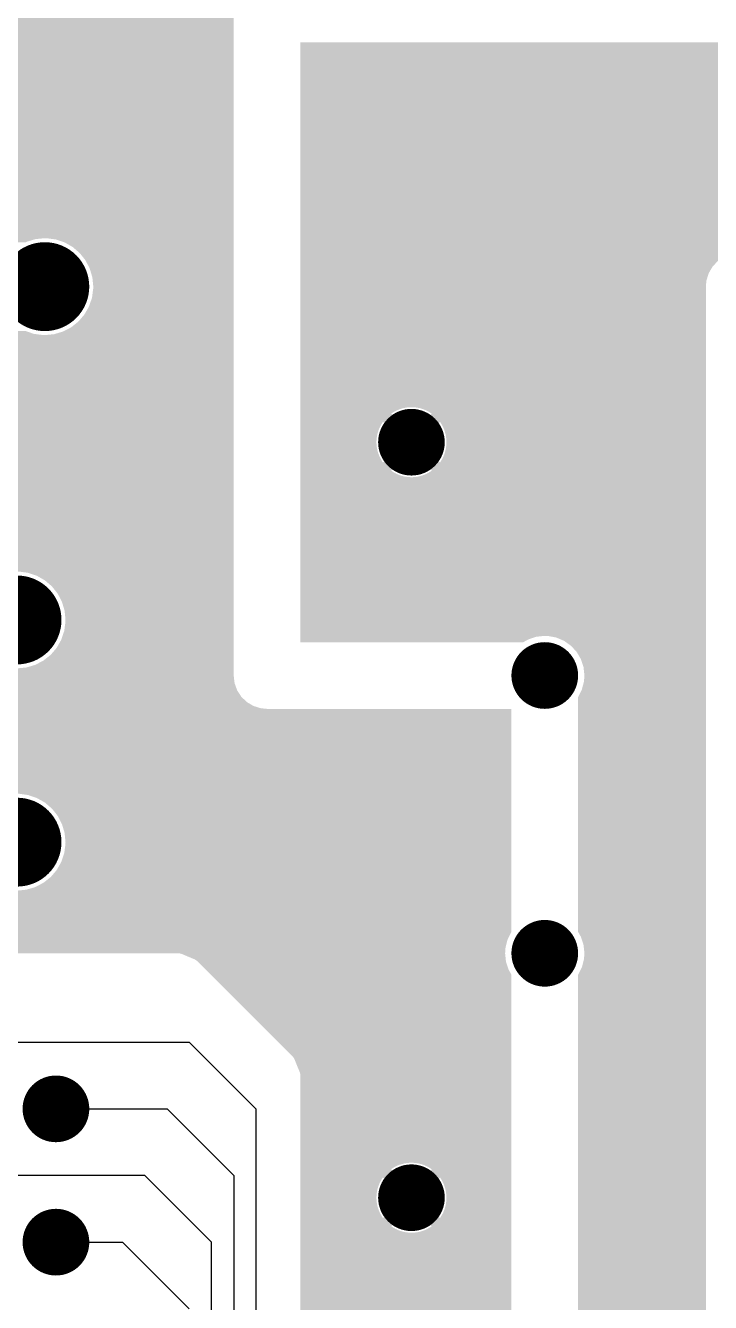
# Model space of a CAD drawing. Extents: x 295 to 953, y 10 to 290.
# Drawn here: x 541.9 to 554.82, y 127.39 to 151.47 of the extents above; entities that cross this region are included whole.
import ezdxf

# ---------------------------------------------------------------- set-up
doc = ezdxf.new("R2010")
doc.units = 0
doc.header["$LTSCALE"] = 5
doc.header["$MEASUREMENT"] = 0
doc.layers.get('0').update_dxf_attribs({"linetype": 'CONTINUOUS', "lineweight": 25})

msp = doc.modelspace()

# ---------------------------------------------------------------- linework, layer by layer
for p, q in [((541.214, 132.3), (544.986, 132.3)), ((544.986, 132.3), (546.243, 131.042)), ((542.472, 131.042), (544.567, 131.042)), ((544.567, 131.042), (545.824, 129.785)), ((546.243, 131.042), (546.243, 95)), ((544.148, 129.785), (541.214, 129.785)), ((545.405, 128.528), (544.148, 129.785)), ((545.824, 129.785), (545.824, 94.581)), ((542.472, 128.528), (543.729, 128.528)), ((543.729, 128.528), (544.986, 127.27)), ((545.405, 94.162), (545.405, 128.528))]:
    msp.add_line(p, q)
for points, const_width in [([(541.843, 146.549, 1), (542.681, 146.549, 1)], 0.838), ([(548.863, 143.615, 1), (549.491, 143.615, 1)], 0.629), ([(541.319, 140.263, 1), (542.157, 140.263, 1)], 0.838), ([(551.377, 139.215, 1), (552.006, 139.215, 1)], 0.629), ([(541.319, 136.072, 1), (542.157, 136.072, 1)], 0.838), ([(551.377, 133.976, 1), (552.006, 133.976, 1)], 0.629), ([(542.157, 131.042, 1), (542.786, 131.042, 1)], 0.629), ([(548.863, 129.366, 1), (549.491, 129.366, 1)], 0.629), ([(542.157, 128.528, 1), (542.786, 128.528, 1)], 0.629)]:
    msp.add_lwpolyline(points, format="xyb", close=True, dxfattribs=dict(const_width=const_width))
for points in [[(504.275, 150.65), (504.275, 151.788), (545.824, 150.65), (545.824, 151.788)], [(547.082, 147.178), (547.082, 151.159), (580.4, 147.178), (580.4, 151.159)], [(529.126, 150.647), (529.06, 150.65), (545.824, 150.647), (545.824, 150.65)], [(529.281, 150.617), (529.126, 150.647), (545.824, 150.617), (545.824, 150.647)], [(529.306, 150.606), (529.281, 150.617), (545.824, 150.606), (545.824, 150.617)], [(534.962, 150.605), (534.928, 150.606), (545.824, 150.605), (545.824, 150.606)], [(535.135, 150.582), (534.962, 150.605), (545.824, 150.582), (545.824, 150.605)], [(535.301, 150.526), (535.135, 150.582), (545.824, 150.526), (545.824, 150.582)], [(535.453, 150.44), (535.301, 150.526), (545.824, 150.44), (545.824, 150.526)], [(535.586, 150.326), (535.453, 150.44), (545.824, 150.326), (545.824, 150.44)], [(535.694, 150.189), (535.586, 150.326), (545.824, 150.189), (545.824, 150.326)], [(535.775, 150.034), (535.694, 150.189), (545.824, 150.034), (545.824, 150.189)], [(535.825, 149.866), (535.775, 150.034), (545.824, 149.866), (545.824, 150.034)], [(535.841, 149.692), (535.825, 149.866), (545.824, 149.692), (545.824, 149.866)], [(535.817, 149.485), (535.841, 149.658), (545.824, 149.485), (545.824, 149.658)], [(535.841, 149.658), (535.841, 149.692), (545.824, 149.658), (545.824, 149.692)], [(535.786, 149.393), (535.817, 149.485), (545.824, 149.393), (545.824, 149.485)], [(538.137, 149.39), (538.071, 149.393), (545.824, 149.39), (545.824, 149.393)], [(538.292, 149.359), (538.137, 149.39), (545.824, 149.359), (545.824, 149.39)], [(538.437, 149.297), (538.292, 149.359), (545.824, 149.297), (545.824, 149.359)], [(538.566, 149.205), (538.437, 149.297), (545.824, 149.205), (545.824, 149.297)], [(538.673, 149.089), (538.566, 149.205), (545.824, 149.089), (545.824, 149.205)], [(538.753, 148.952), (538.673, 149.089), (545.824, 148.952), (545.824, 149.089)], [(538.802, 148.802), (538.753, 148.952), (545.824, 148.802), (545.824, 148.952)], [(538.819, 148.645), (538.802, 148.802), (545.824, 148.645), (545.824, 148.802)], [(538.816, 148.579), (538.819, 148.645), (545.824, 148.579), (545.824, 148.645)], [(538.723, 148.278), (538.786, 148.424), (545.824, 148.278), (545.824, 148.424)], [(538.786, 148.424), (538.816, 148.579), (545.824, 148.424), (545.824, 148.579)], [(538.515, 148.042), (538.632, 148.149), (545.824, 148.042), (545.824, 148.149)], [(538.632, 148.149), (538.723, 148.278), (545.824, 148.149), (545.824, 148.278)], [(530.132, 147.859), (530.148, 147.896), (545.824, 147.859), (545.824, 147.896)], [(538.071, 147.896), (538.228, 147.913), (545.824, 147.896), (545.824, 147.913)], [(538.228, 147.913), (538.378, 147.963), (545.824, 147.913), (545.824, 147.963)], [(538.378, 147.963), (538.515, 148.042), (545.824, 147.963), (545.824, 148.042)], [(529.923, 147.623), (530.04, 147.73), (545.824, 147.623), (545.824, 147.73)], [(530.04, 147.73), (530.132, 147.859), (545.824, 147.73), (545.824, 147.859)], [(504.275, 147.463), (504.275, 147.477), (545.824, 147.463), (545.824, 147.477)], [(516.103, 147.462), (516.068, 147.463), (542.255, 147.462), (542.262, 147.463)], [(516.222, 147.446), (516.103, 147.462), (542.088, 147.446), (542.255, 147.462)], [(516.276, 147.439), (516.222, 147.446), (542.064, 147.439), (542.088, 147.446)], [(516.402, 147.396), (516.276, 147.439), (541.92, 147.396), (542.064, 147.439)], [(516.442, 147.383), (516.402, 147.396), (541.894, 147.383), (541.92, 147.396)], [(529.479, 147.477), (529.637, 147.494), (545.824, 147.477), (545.824, 147.494)], [(529.637, 147.494), (529.787, 147.544), (545.824, 147.494), (545.824, 147.544)], [(529.787, 147.544), (529.923, 147.623), (545.824, 147.544), (545.824, 147.623)], [(542.296, 147.462), (542.262, 147.463), (545.824, 147.462), (545.824, 147.463)], [(542.47, 147.439), (542.296, 147.462), (545.824, 147.439), (545.824, 147.462)], [(542.635, 147.383), (542.47, 147.439), (545.824, 147.383), (545.824, 147.439)], [(542.787, 147.297), (542.635, 147.383), (545.824, 147.297), (545.824, 147.383)], [(542.92, 147.183), (542.787, 147.297), (545.824, 147.183), (545.824, 147.297)], [(543.029, 147.046), (542.92, 147.183), (545.824, 147.046), (545.824, 147.183)], [(547.082, 147.161), (547.082, 147.178), (555.215, 147.161), (555.359, 147.178)], [(547.082, 147.112), (547.082, 147.161), (555.079, 147.112), (555.215, 147.161)], [(543.109, 146.891), (543.029, 147.046), (545.824, 146.891), (545.824, 147.046)], [(547.082, 147.033), (547.082, 147.112), (554.957, 147.033), (555.079, 147.112)], [(547.082, 146.928), (547.082, 147.033), (554.857, 146.928), (554.957, 147.033)], [(547.082, 146.803), (547.082, 146.928), (554.784, 146.803), (554.857, 146.928)], [(543.159, 146.723), (543.109, 146.891), (545.824, 146.723), (545.824, 146.891)], [(543.176, 146.549), (543.159, 146.723), (545.824, 146.549), (545.824, 146.723)], [(547.082, 146.664), (547.082, 146.803), (554.741, 146.664), (554.784, 146.803)], [(543.152, 146.341), (543.175, 146.515), (545.824, 146.341), (545.824, 146.515)], [(543.175, 146.515), (543.176, 146.549), (545.824, 146.515), (545.824, 146.549)], [(547.082, 146.549), (547.082, 146.664), (554.73, 146.549), (554.741, 146.664)], [(547.082, 144.275), (547.082, 146.549), (554.73, 144.275), (554.73, 146.549)], [(543.096, 146.176), (543.152, 146.341), (545.824, 146.176), (545.824, 146.341)], [(542.896, 145.891), (543.009, 146.024), (545.824, 145.891), (545.824, 146.024)], [(543.009, 146.024), (543.096, 146.176), (545.824, 146.024), (545.824, 146.176)], [(521.325, 145.659), (521.292, 145.715), (542.054, 145.659), (541.889, 145.715)], [(542.436, 145.652), (542.604, 145.702), (545.824, 145.652), (545.824, 145.702)], [(542.604, 145.702), (542.759, 145.782), (545.824, 145.702), (545.824, 145.782)], [(542.759, 145.782), (542.896, 145.891), (545.824, 145.782), (545.824, 145.891)], [(521.339, 145.636), (521.325, 145.659), (542.228, 145.636), (542.054, 145.659)], [(521.339, 145.635), (521.339, 145.636), (542.262, 145.635), (542.228, 145.636)], [(521.36, 145.599), (521.339, 145.635), (545.824, 145.599), (545.824, 145.635)], [(521.41, 145.449), (521.36, 145.599), (545.824, 145.449), (545.824, 145.599)], [(542.262, 145.635), (542.436, 145.652), (545.824, 145.635), (545.824, 145.652)], [(521.426, 145.292), (521.41, 145.449), (545.824, 145.292), (545.824, 145.449)], [(521.419, 145.202), (521.424, 145.226), (545.824, 145.202), (545.824, 145.226)], [(521.424, 145.226), (521.426, 145.292), (545.824, 145.226), (545.824, 145.292)], [(532.898, 145.199), (532.832, 145.202), (545.824, 145.199), (545.824, 145.202)], [(533.053, 145.168), (532.898, 145.199), (545.824, 145.168), (545.824, 145.199)], [(533.199, 145.106), (533.053, 145.168), (545.824, 145.106), (545.824, 145.168)], [(533.328, 145.014), (533.199, 145.106), (545.824, 145.014), (545.824, 145.106)], [(533.434, 144.898), (533.328, 145.014), (545.824, 144.898), (545.824, 145.014)], [(533.514, 144.761), (533.434, 144.898), (545.824, 144.761), (545.824, 144.898)], [(533.564, 144.611), (533.514, 144.761), (545.824, 144.611), (545.824, 144.761)], [(533.58, 144.454), (533.564, 144.611), (545.824, 144.454), (545.824, 144.611)], [(533.547, 144.233), (533.577, 144.388), (545.824, 144.233), (545.824, 144.388)], [(533.577, 144.388), (533.58, 144.454), (545.824, 144.388), (545.824, 144.454)], [(547.082, 144.274), (547.082, 144.275), (549.13, 144.274), (549.177, 144.275)], [(547.082, 144.269), (547.082, 144.274), (549.083, 144.269), (549.13, 144.274)], [(547.082, 144.26), (547.082, 144.269), (549.037, 144.26), (549.083, 144.269)], [(547.082, 144.249), (547.082, 144.26), (548.991, 144.249), (549.037, 144.26)], [(549.257, 144.271), (549.21, 144.275), (554.73, 144.271), (554.73, 144.275)], [(549.303, 144.263), (549.257, 144.271), (554.73, 144.263), (554.73, 144.271)], [(549.349, 144.253), (549.303, 144.263), (554.73, 144.253), (554.73, 144.263)], [(533.393, 143.958), (533.484, 144.087), (545.824, 143.958), (545.824, 144.087)], [(533.484, 144.087), (533.547, 144.233), (545.824, 144.087), (545.824, 144.233)], [(547.082, 144.234), (547.082, 144.249), (548.947, 144.234), (548.991, 144.249)], [(547.082, 144.216), (547.082, 144.234), (548.903, 144.216), (548.947, 144.234)], [(547.082, 144.195), (547.082, 144.216), (548.861, 144.195), (548.903, 144.216)], [(547.082, 144.171), (547.082, 144.195), (548.821, 144.171), (548.861, 144.195)], [(547.082, 144.153), (547.082, 144.171), (548.794, 144.153), (548.821, 144.171)], [(547.082, 144.034), (547.082, 144.153), (548.913, 144.034), (548.794, 144.153)], [(547.082, 143.999), (547.082, 144.034), (554.73, 143.999), (554.73, 144.034)], [(548.913, 144.034), (548.943, 144.051), (549.441, 144.034), (549.411, 144.051)], [(548.943, 144.051), (548.949, 144.054), (549.411, 144.051), (549.406, 144.054)], [(548.949, 144.054), (548.979, 144.069), (549.406, 144.054), (549.375, 144.069)], [(548.979, 144.069), (548.986, 144.071), (549.375, 144.069), (549.369, 144.071)], [(548.986, 144.071), (549.017, 144.083), (549.369, 144.071), (549.336, 144.083)], [(549.017, 144.083), (549.024, 144.085), (549.336, 144.083), (549.331, 144.085)], [(549.024, 144.085), (549.056, 144.095), (549.331, 144.085), (549.297, 144.095)], [(549.056, 144.095), (549.064, 144.096), (549.297, 144.095), (549.292, 144.096)], [(549.064, 144.096), (549.096, 144.103), (549.292, 144.096), (549.257, 144.103)], [(549.096, 144.103), (549.104, 144.104), (549.257, 144.103), (549.252, 144.104)], [(549.104, 144.104), (549.136, 144.108), (549.252, 144.104), (549.216, 144.108)], [(549.136, 144.108), (549.148, 144.109), (549.216, 144.108), (549.211, 144.109)], [(549.148, 144.109), (549.177, 144.11), (549.211, 144.109), (549.177, 144.11)], [(549.394, 144.239), (549.349, 144.253), (554.73, 144.239), (554.73, 144.253)], [(549.438, 144.222), (549.394, 144.239), (554.73, 144.222), (554.73, 144.239)], [(549.48, 144.202), (549.438, 144.222), (554.73, 144.202), (554.73, 144.222)], [(549.441, 144.034), (549.56, 144.153), (554.73, 144.034), (554.73, 144.153)], [(549.521, 144.179), (549.48, 144.202), (554.73, 144.179), (554.73, 144.202)], [(549.56, 144.153), (549.521, 144.179), (554.73, 144.153), (554.73, 144.179)], [(533.14, 143.772), (533.276, 143.851), (545.824, 143.772), (545.824, 143.851)], [(533.276, 143.851), (533.393, 143.958), (545.824, 143.851), (545.824, 143.958)], [(547.082, 143.959), (547.082, 143.999), (548.614, 143.959), (548.64, 143.999)], [(547.082, 143.918), (547.082, 143.959), (548.591, 143.918), (548.614, 143.959)], [(547.082, 143.876), (547.082, 143.918), (548.571, 143.876), (548.591, 143.918)], [(547.082, 143.832), (547.082, 143.876), (548.554, 143.832), (548.571, 143.876)], [(547.082, 143.787), (547.082, 143.832), (548.54, 143.787), (548.554, 143.832)], [(547.082, 143.741), (547.082, 143.787), (548.529, 143.741), (548.54, 143.787)], [(548.759, 143.879), (548.64, 143.999), (549.595, 143.879), (549.715, 143.999)], [(548.707, 143.769), (548.712, 143.782), (549.647, 143.769), (549.643, 143.782)], [(548.712, 143.782), (548.721, 143.807), (549.643, 143.782), (549.633, 143.807)], [(548.721, 143.807), (548.727, 143.819), (549.633, 143.807), (549.628, 143.819)], [(548.727, 143.819), (548.739, 143.844), (549.628, 143.819), (549.615, 143.844)], [(548.739, 143.844), (548.745, 143.856), (549.615, 143.844), (549.609, 143.856)], [(548.745, 143.856), (548.759, 143.879), (549.609, 143.856), (549.595, 143.879)], [(549.725, 143.984), (549.715, 143.999), (554.73, 143.984), (554.73, 143.999)], [(549.75, 143.944), (549.725, 143.984), (554.73, 143.944), (554.73, 143.984)], [(549.772, 143.902), (549.75, 143.944), (554.73, 143.902), (554.73, 143.944)], [(549.791, 143.859), (549.772, 143.902), (554.73, 143.859), (554.73, 143.902)], [(549.806, 143.815), (549.791, 143.859), (554.73, 143.815), (554.73, 143.859)], [(549.819, 143.77), (549.806, 143.815), (554.73, 143.77), (554.73, 143.815)], [(531.87, 143.394), (531.901, 143.549), (545.824, 143.394), (545.824, 143.549)], [(531.904, 143.615), (531.894, 143.705), (545.824, 143.615), (545.824, 143.705)], [(531.901, 143.549), (531.904, 143.615), (545.824, 143.549), (545.824, 143.615)], [(532.832, 143.705), (532.989, 143.722), (545.824, 143.705), (545.824, 143.722)], [(532.989, 143.722), (533.14, 143.772), (545.824, 143.722), (545.824, 143.772)], [(547.082, 143.695), (547.082, 143.741), (548.522, 143.695), (548.529, 143.741)], [(547.082, 143.648), (547.082, 143.695), (548.518, 143.648), (548.522, 143.695)], [(547.082, 143.601), (547.082, 143.648), (548.517, 143.601), (548.518, 143.648)], [(547.082, 143.554), (547.082, 143.601), (548.52, 143.554), (548.517, 143.601)], [(547.082, 143.507), (547.082, 143.554), (548.526, 143.507), (548.52, 143.554)], [(548.683, 143.622), (548.684, 143.65), (549.672, 143.622), (549.67, 143.65)], [(548.683, 143.609), (548.683, 143.622), (549.671, 143.609), (549.672, 143.622)], [(548.684, 143.581), (548.683, 143.609), (549.67, 143.581), (549.671, 143.609)], [(548.684, 143.65), (548.685, 143.663), (549.67, 143.65), (549.669, 143.663)], [(548.685, 143.568), (548.684, 143.581), (549.669, 143.568), (549.67, 143.581)], [(548.685, 143.663), (548.688, 143.69), (549.669, 143.663), (549.666, 143.69)], [(548.689, 143.541), (548.685, 143.568), (549.666, 143.541), (549.669, 143.568)], [(548.688, 143.69), (548.691, 143.703), (549.666, 143.69), (549.664, 143.703)], [(548.69, 143.528), (548.689, 143.541), (549.663, 143.528), (549.666, 143.541)], [(548.691, 143.703), (548.696, 143.73), (549.664, 143.703), (549.658, 143.73)], [(548.696, 143.73), (548.7, 143.743), (549.658, 143.73), (549.655, 143.743)], [(548.7, 143.743), (548.707, 143.769), (549.655, 143.743), (549.647, 143.769)], [(549.828, 143.723), (549.819, 143.77), (554.73, 143.723), (554.73, 143.77)], [(549.825, 143.489), (549.832, 143.536), (554.73, 143.489), (554.73, 143.536)], [(549.834, 143.677), (549.828, 143.723), (554.73, 143.677), (554.73, 143.723)], [(549.832, 143.536), (549.836, 143.583), (554.73, 143.536), (554.73, 143.583)], [(549.837, 143.63), (549.834, 143.677), (554.73, 143.63), (554.73, 143.677)], [(549.836, 143.583), (549.837, 143.63), (554.73, 143.583), (554.73, 143.63)], [(531.808, 143.249), (531.87, 143.394), (545.824, 143.249), (545.824, 143.394)], [(547.082, 143.461), (547.082, 143.507), (548.535, 143.461), (548.526, 143.507)], [(547.082, 143.416), (547.082, 143.461), (548.548, 143.416), (548.535, 143.461)], [(547.082, 143.372), (547.082, 143.416), (548.564, 143.372), (548.548, 143.416)], [(547.082, 143.329), (547.082, 143.372), (548.583, 143.329), (548.564, 143.372)], [(547.082, 143.287), (547.082, 143.329), (548.605, 143.287), (548.583, 143.329)], [(548.64, 143.232), (548.759, 143.351), (549.715, 143.232), (549.595, 143.351)], [(548.696, 143.501), (548.69, 143.528), (549.658, 143.501), (549.663, 143.528)], [(548.699, 143.488), (548.696, 143.501), (549.655, 143.488), (549.658, 143.501)], [(548.707, 143.462), (548.699, 143.488), (549.647, 143.462), (549.655, 143.488)], [(548.711, 143.449), (548.707, 143.462), (549.643, 143.449), (549.647, 143.462)], [(548.722, 143.423), (548.711, 143.449), (549.633, 143.423), (549.643, 143.449)], [(548.727, 143.412), (548.722, 143.423), (549.627, 143.412), (549.633, 143.423)], [(548.739, 143.387), (548.727, 143.412), (549.616, 143.387), (549.627, 143.412)], [(548.745, 143.375), (548.739, 143.387), (549.609, 143.375), (549.616, 143.387)], [(548.759, 143.351), (548.745, 143.375), (549.595, 143.351), (549.609, 143.375)], [(549.74, 143.271), (549.764, 143.312), (554.73, 143.271), (554.73, 143.312)], [(549.764, 143.312), (549.784, 143.355), (554.73, 143.312), (554.73, 143.355)], [(549.784, 143.355), (549.801, 143.399), (554.73, 143.355), (554.73, 143.399)], [(549.801, 143.399), (549.814, 143.444), (554.73, 143.399), (554.73, 143.444)], [(549.814, 143.444), (549.825, 143.489), (554.73, 143.444), (554.73, 143.489)], [(531.6, 143.013), (531.716, 143.12), (545.824, 143.013), (545.824, 143.12)], [(531.716, 143.12), (531.808, 143.249), (545.824, 143.12), (545.824, 143.249)], [(547.082, 143.247), (547.082, 143.287), (548.629, 143.247), (548.605, 143.287)], [(547.082, 143.232), (547.082, 143.247), (548.64, 143.232), (548.629, 143.247)], [(547.082, 143.197), (547.082, 143.232), (554.73, 143.197), (554.73, 143.232)], [(547.082, 143.078), (547.082, 143.197), (548.794, 143.078), (548.913, 143.197)], [(547.082, 143.052), (547.082, 143.078), (548.833, 143.052), (548.794, 143.078)], [(548.943, 143.18), (548.913, 143.197), (549.412, 143.18), (549.441, 143.197)], [(548.948, 143.177), (548.943, 143.18), (549.405, 143.177), (549.412, 143.18)], [(548.98, 143.162), (548.948, 143.177), (549.375, 143.162), (549.405, 143.177)], [(548.985, 143.16), (548.98, 143.162), (549.368, 143.16), (549.375, 143.162)], [(549.018, 143.147), (548.985, 143.16), (549.337, 143.147), (549.368, 143.16)], [(549.023, 143.145), (549.018, 143.147), (549.33, 143.145), (549.337, 143.147)], [(549.057, 143.136), (549.023, 143.145), (549.298, 143.136), (549.33, 143.145)], [(549.063, 143.134), (549.057, 143.136), (549.291, 143.134), (549.298, 143.136)], [(549.097, 143.128), (549.063, 143.134), (549.258, 143.128), (549.291, 143.134)], [(549.102, 143.127), (549.097, 143.128), (549.25, 143.127), (549.258, 143.128)], [(549.138, 143.123), (549.102, 143.127), (549.218, 143.123), (549.25, 143.127)], [(549.143, 143.122), (549.138, 143.123), (549.206, 143.122), (549.218, 143.123)], [(549.177, 143.121), (549.143, 143.122), (549.177, 143.121), (549.206, 143.122)], [(549.56, 143.078), (549.441, 143.197), (554.73, 143.078), (554.73, 143.197)], [(549.506, 143.043), (549.545, 143.068), (554.73, 143.043), (554.73, 143.068)], [(549.545, 143.068), (549.56, 143.078), (554.73, 143.068), (554.73, 143.078)], [(549.715, 143.232), (549.74, 143.271), (554.73, 143.232), (554.73, 143.271)], [(504.275, 141.176), (504.275, 142.867), (545.824, 141.176), (545.824, 142.867)], [(531.156, 142.867), (531.313, 142.884), (545.824, 142.867), (545.824, 142.884)], [(531.313, 142.884), (531.463, 142.933), (545.824, 142.884), (545.824, 142.933)], [(531.463, 142.933), (531.6, 143.013), (545.824, 142.933), (545.824, 143.013)], [(547.082, 143.029), (547.082, 143.052), (548.874, 143.029), (548.833, 143.052)], [(547.082, 143.009), (547.082, 143.029), (548.917, 143.009), (548.874, 143.029)], [(547.082, 142.992), (547.082, 143.009), (548.96, 142.992), (548.917, 143.009)], [(547.082, 142.978), (547.082, 142.992), (549.005, 142.978), (548.96, 142.992)], [(547.082, 142.967), (547.082, 142.978), (549.051, 142.967), (549.005, 142.978)], [(547.082, 142.96), (547.082, 142.967), (549.098, 142.96), (549.051, 142.967)], [(547.082, 142.956), (547.082, 142.96), (549.145, 142.956), (549.098, 142.96)], [(547.082, 142.955), (547.082, 142.956), (549.192, 142.955), (549.145, 142.956)], [(547.082, 139.963), (547.082, 142.955), (554.73, 139.963), (554.73, 142.955)], [(549.192, 142.955), (549.239, 142.958), (554.73, 142.955), (554.73, 142.958)], [(549.239, 142.958), (549.285, 142.964), (554.73, 142.958), (554.73, 142.964)], [(549.285, 142.964), (549.331, 142.974), (554.73, 142.964), (554.73, 142.974)], [(549.331, 142.974), (549.377, 142.986), (554.73, 142.974), (554.73, 142.986)], [(549.377, 142.986), (549.421, 143.002), (554.73, 142.986), (554.73, 143.002)], [(549.421, 143.002), (549.464, 143.021), (554.73, 143.002), (554.73, 143.021)], [(549.464, 143.021), (549.506, 143.043), (554.73, 143.021), (554.73, 143.043)], [(541.946, 141.152), (541.773, 141.176), (545.824, 141.152), (545.824, 141.176)], [(542.111, 141.096), (541.946, 141.152), (545.824, 141.096), (545.824, 141.152)], [(542.263, 141.01), (542.111, 141.096), (545.824, 141.01), (545.824, 141.096)], [(542.396, 140.896), (542.263, 141.01), (545.824, 140.896), (545.824, 141.01)], [(542.505, 140.759), (542.396, 140.896), (545.824, 140.759), (545.824, 140.896)], [(542.585, 140.604), (542.505, 140.759), (545.824, 140.604), (545.824, 140.759)], [(542.635, 140.437), (542.585, 140.604), (545.824, 140.437), (545.824, 140.604)], [(542.652, 140.263), (542.635, 140.437), (545.824, 140.263), (545.824, 140.437)], [(542.628, 140.055), (542.651, 140.228), (545.824, 140.055), (545.824, 140.228)], [(542.651, 140.228), (542.652, 140.263), (545.824, 140.228), (545.824, 140.263)], [(542.572, 139.889), (542.628, 140.055), (545.824, 139.889), (545.824, 140.055)], [(547.082, 139.946), (547.082, 139.963), (551.534, 139.946), (551.692, 139.963)], [(547.082, 139.897), (547.082, 139.946), (551.384, 139.897), (551.534, 139.946)], [(551.758, 139.96), (551.692, 139.963), (554.73, 139.96), (554.73, 139.963)], [(551.913, 139.93), (551.758, 139.96), (554.73, 139.93), (554.73, 139.96)], [(552.058, 139.867), (551.913, 139.93), (554.73, 139.867), (554.73, 139.93)], [(542.372, 139.604), (542.486, 139.737), (545.824, 139.604), (545.824, 139.737)], [(542.486, 139.737), (542.572, 139.889), (545.824, 139.737), (545.824, 139.889)], [(547.082, 139.844), (547.082, 139.897), (551.287, 139.844), (551.384, 139.897)], [(547.082, 139.843), (547.082, 139.844), (551.286, 139.843), (551.286, 139.844)], [(547.082, 139.844), (547.082, 139.844), (551.286, 139.844), (551.287, 139.844)], [(552.187, 139.775), (552.058, 139.867), (554.73, 139.775), (554.73, 139.867)], [(552.294, 139.659), (552.187, 139.775), (554.73, 139.659), (554.73, 139.775)], [(542.08, 139.415), (542.235, 139.496), (545.824, 139.415), (545.824, 139.496)], [(542.235, 139.496), (542.372, 139.604), (545.824, 139.496), (545.824, 139.604)], [(552.374, 139.522), (552.294, 139.659), (554.73, 139.522), (554.73, 139.659)], [(552.423, 139.372), (552.374, 139.522), (554.73, 139.372), (554.73, 139.522)], [(533.304, 139.316), (533.255, 139.349), (545.824, 139.316), (545.824, 139.349)], [(533.416, 139.215), (533.304, 139.316), (545.824, 139.215), (545.824, 139.316)], [(533.468, 139.168), (533.416, 139.215), (545.83, 139.168), (545.824, 139.215)], [(541.738, 139.349), (541.912, 139.366), (545.824, 139.349), (545.824, 139.366)], [(541.912, 139.366), (542.08, 139.415), (545.824, 139.366), (545.824, 139.415)], [(552.44, 139.215), (552.423, 139.372), (554.73, 139.215), (554.73, 139.372)], [(552.431, 139.104), (552.44, 139.215), (554.73, 139.104), (554.73, 139.215)], [(533.547, 139.071), (533.468, 139.168), (545.841, 139.071), (545.83, 139.168)], [(533.607, 138.997), (533.547, 139.071), (545.868, 138.997), (545.841, 139.071)], [(533.644, 138.935), (533.607, 138.997), (545.89, 138.935), (545.868, 138.997)], [(552.392, 138.951), (552.431, 139.104), (554.73, 138.951), (554.73, 139.104)], [(533.715, 138.813), (533.644, 138.935), (545.969, 138.813), (545.89, 138.935)], [(533.719, 138.807), (533.715, 138.813), (545.976, 138.807), (545.969, 138.813)], [(533.757, 138.713), (533.719, 138.807), (546.074, 138.713), (545.976, 138.807)], [(552.32, 138.809), (552.392, 138.951), (554.73, 138.809), (554.73, 138.951)], [(552.32, 134.382), (552.32, 138.809), (554.73, 134.382), (554.73, 138.809)], [(533.786, 138.64), (533.757, 138.713), (546.199, 138.64), (546.074, 138.713)], [(533.801, 138.602), (533.786, 138.64), (546.321, 138.602), (546.199, 138.64)], [(533.802, 138.597), (533.801, 138.602), (546.338, 138.597), (546.321, 138.602)], [(533.804, 138.586), (533.802, 138.597), (546.453, 138.586), (546.338, 138.597)], [(533.851, 138.387), (533.805, 138.586), (551.063, 138.387), (551.063, 138.586)], [(533.867, 138.167), (533.851, 138.387), (551.063, 138.167), (551.063, 138.387)], [(533.837, 137.873), (533.865, 138.091), (551.063, 137.873), (551.063, 138.091)], [(533.865, 138.091), (533.867, 138.167), (551.063, 138.091), (551.063, 138.167)], [(533.776, 137.66), (533.837, 137.873), (551.063, 137.66), (551.063, 137.873)], [(533.684, 137.46), (533.776, 137.66), (551.063, 137.46), (551.063, 137.66)], [(533.414, 137.112), (533.562, 137.276), (551.063, 137.112), (551.063, 137.276)], [(533.562, 137.276), (533.684, 137.46), (551.063, 137.276), (551.063, 137.46)], [(533.258, 136.985), (533.414, 137.112), (551.063, 136.985), (551.063, 137.112)], [(541.946, 136.961), (541.773, 136.985), (551.063, 136.961), (551.063, 136.985)], [(542.111, 136.905), (541.946, 136.961), (551.063, 136.905), (551.063, 136.961)], [(542.263, 136.819), (542.111, 136.905), (551.063, 136.819), (551.063, 136.905)], [(542.396, 136.705), (542.263, 136.819), (551.063, 136.705), (551.063, 136.819)], [(542.505, 136.568), (542.396, 136.705), (551.063, 136.568), (551.063, 136.705)], [(542.585, 136.413), (542.505, 136.568), (551.063, 136.413), (551.063, 136.568)], [(542.635, 136.246), (542.585, 136.413), (551.063, 136.246), (551.063, 136.413)], [(542.652, 136.072), (542.635, 136.246), (551.063, 136.072), (551.063, 136.246)], [(542.651, 136.037), (542.652, 136.072), (551.063, 136.037), (551.063, 136.072)], [(542.572, 135.698), (542.628, 135.864), (551.063, 135.698), (551.063, 135.864)], [(542.628, 135.864), (542.651, 136.037), (551.063, 135.864), (551.063, 136.037)], [(542.486, 135.546), (542.572, 135.698), (551.063, 135.546), (551.063, 135.698)], [(542.235, 135.305), (542.372, 135.413), (551.063, 135.305), (551.063, 135.413)], [(542.372, 135.413), (542.486, 135.546), (551.063, 135.413), (551.063, 135.546)], [(533.304, 135.125), (533.255, 135.158), (551.063, 135.125), (551.063, 135.158)], [(533.468, 134.977), (533.304, 135.125), (551.063, 134.977), (551.063, 135.125)], [(541.738, 135.158), (541.912, 135.175), (551.063, 135.158), (551.063, 135.175)], [(541.912, 135.175), (542.08, 135.224), (551.063, 135.175), (551.063, 135.224)], [(542.08, 135.224), (542.235, 135.305), (551.063, 135.224), (551.063, 135.305)], [(533.607, 134.806), (533.468, 134.977), (551.063, 134.806), (551.063, 134.977)], [(533.719, 134.616), (533.607, 134.806), (551.063, 134.616), (551.063, 134.806)], [(533.801, 134.411), (533.719, 134.616), (551.063, 134.411), (551.063, 134.616)], [(533.808, 134.382), (533.801, 134.411), (551.063, 134.382), (551.063, 134.411)], [(533.84, 134.24), (533.808, 134.382), (550.992, 134.24), (551.063, 134.382)], [(533.851, 134.196), (533.84, 134.24), (550.98, 134.196), (550.992, 134.24)], [(533.859, 134.087), (533.851, 134.196), (550.952, 134.087), (550.98, 134.196)], [(552.374, 134.284), (552.32, 134.382), (554.73, 134.284), (554.73, 134.382)], [(552.423, 134.133), (552.374, 134.284), (554.73, 134.133), (554.73, 134.284)], [(533.867, 133.976), (533.859, 134.087), (550.944, 133.976), (550.952, 134.087)], [(544.834, 133.968), (544.793, 133.976), (550.944, 133.968), (550.944, 133.976)], [(545.094, 133.859), (544.834, 133.968), (550.956, 133.859), (550.944, 133.968)], [(552.44, 133.976), (552.423, 134.133), (554.73, 133.976), (554.73, 134.133)], [(552.431, 133.865), (552.44, 133.976), (554.73, 133.865), (554.73, 133.976)], [(545.127, 133.836), (545.094, 133.859), (550.958, 133.836), (550.956, 133.859)], [(545.145, 133.819), (545.127, 133.836), (550.96, 133.819), (550.958, 133.836)], [(545.295, 133.669), (545.145, 133.819), (551.01, 133.669), (550.96, 133.819)], [(545.393, 133.571), (545.295, 133.669), (551.063, 133.571), (551.01, 133.669)], [(552.32, 133.571), (552.392, 133.712), (554.73, 133.571), (554.73, 133.712)], [(552.392, 133.712), (552.431, 133.865), (554.73, 133.712), (554.73, 133.865)], [(545.393, 133.57), (545.393, 133.571), (551.063, 133.57), (551.063, 133.571)], [(546.946, 132.018), (545.393, 133.57), (551.063, 132.018), (551.063, 133.57)], [(552.32, 133.57), (552.32, 133.571), (554.73, 133.57), (554.73, 133.571)], [(552.32, 126), (552.32, 133.57), (554.73, 126), (554.73, 133.57)], [(546.969, 131.983), (546.946, 132.018), (551.063, 131.983), (551.063, 132.018)], [(547.074, 131.723), (546.969, 131.983), (551.063, 131.723), (551.063, 131.983)], [(547.082, 131.684), (547.074, 131.723), (551.063, 131.684), (551.063, 131.723)], [(547.082, 130.026), (547.082, 131.684), (551.063, 130.026), (551.063, 131.684)], [(547.082, 130.024), (547.082, 130.026), (549.13, 130.024), (549.177, 130.026)], [(547.082, 130.019), (547.082, 130.024), (549.083, 130.019), (549.13, 130.024)], [(547.082, 130.011), (547.082, 130.019), (549.037, 130.011), (549.083, 130.019)], [(547.082, 129.999), (547.082, 130.011), (548.991, 129.999), (549.037, 130.011)], [(547.082, 129.985), (547.082, 129.999), (548.947, 129.985), (548.991, 129.999)], [(547.082, 129.967), (547.082, 129.985), (548.903, 129.967), (548.947, 129.985)], [(547.082, 129.946), (547.082, 129.967), (548.861, 129.946), (548.903, 129.967)], [(547.082, 129.922), (547.082, 129.946), (548.821, 129.922), (548.861, 129.946)], [(547.082, 129.903), (547.082, 129.922), (548.794, 129.903), (548.821, 129.922)], [(547.082, 129.784), (547.082, 129.903), (548.913, 129.784), (548.794, 129.903)], [(548.949, 129.804), (548.979, 129.819), (549.406, 129.804), (549.375, 129.819)], [(548.979, 129.819), (548.986, 129.822), (549.375, 129.819), (549.369, 129.822)], [(548.986, 129.822), (549.017, 129.834), (549.369, 129.822), (549.336, 129.834)], [(549.017, 129.834), (549.024, 129.836), (549.336, 129.834), (549.331, 129.836)], [(549.024, 129.836), (549.056, 129.846), (549.331, 129.836), (549.297, 129.846)], [(549.056, 129.846), (549.064, 129.847), (549.297, 129.846), (549.292, 129.847)], [(549.064, 129.847), (549.096, 129.854), (549.292, 129.847), (549.257, 129.854)], [(549.096, 129.854), (549.104, 129.855), (549.257, 129.854), (549.252, 129.855)], [(549.104, 129.855), (549.136, 129.859), (549.252, 129.855), (549.216, 129.859)], [(549.136, 129.859), (549.148, 129.859), (549.216, 129.859), (549.211, 129.859)], [(549.148, 129.859), (549.177, 129.861), (549.211, 129.859), (549.177, 129.861)], [(549.21, 130.025), (549.177, 130.026), (551.063, 130.025), (551.063, 130.026)], [(549.257, 130.021), (549.21, 130.025), (551.063, 130.021), (551.063, 130.025)], [(549.303, 130.014), (549.257, 130.021), (551.063, 130.014), (551.063, 130.021)], [(549.349, 130.003), (549.303, 130.014), (551.063, 130.003), (551.063, 130.014)], [(549.394, 129.989), (549.349, 130.003), (551.063, 129.989), (551.063, 130.003)], [(549.438, 129.972), (549.394, 129.989), (551.063, 129.972), (551.063, 129.989)], [(549.48, 129.952), (549.438, 129.972), (551.063, 129.952), (551.063, 129.972)], [(549.441, 129.784), (549.56, 129.903), (551.063, 129.784), (551.063, 129.903)], [(549.521, 129.929), (549.48, 129.952), (551.063, 129.929), (551.063, 129.952)], [(549.56, 129.903), (549.521, 129.929), (551.063, 129.903), (551.063, 129.929)], [(547.082, 129.749), (547.082, 129.784), (551.063, 129.749), (551.063, 129.784)], [(547.082, 129.71), (547.082, 129.749), (548.614, 129.71), (548.64, 129.749)], [(547.082, 129.669), (547.082, 129.71), (548.591, 129.669), (548.614, 129.71)], [(547.082, 129.627), (547.082, 129.669), (548.571, 129.627), (548.591, 129.669)], [(547.082, 129.583), (547.082, 129.627), (548.554, 129.583), (548.571, 129.627)], [(547.082, 129.538), (547.082, 129.583), (548.54, 129.538), (548.554, 129.583)], [(548.759, 129.63), (548.64, 129.749), (549.595, 129.63), (549.715, 129.749)], [(548.721, 129.558), (548.727, 129.57), (549.633, 129.558), (549.628, 129.57)], [(548.727, 129.57), (548.739, 129.595), (549.628, 129.57), (549.615, 129.595)], [(548.739, 129.595), (548.745, 129.606), (549.615, 129.595), (549.609, 129.606)], [(548.745, 129.606), (548.759, 129.63), (549.609, 129.606), (549.595, 129.63)], [(548.913, 129.784), (548.943, 129.801), (549.441, 129.784), (549.411, 129.801)], [(548.943, 129.801), (548.949, 129.804), (549.411, 129.801), (549.406, 129.804)], [(549.725, 129.734), (549.715, 129.749), (551.063, 129.734), (551.063, 129.749)], [(549.75, 129.694), (549.725, 129.734), (551.063, 129.694), (551.063, 129.734)], [(549.772, 129.653), (549.75, 129.694), (551.063, 129.653), (551.063, 129.694)], [(549.791, 129.61), (549.772, 129.653), (551.063, 129.61), (551.063, 129.653)], [(549.806, 129.565), (549.791, 129.61), (551.063, 129.565), (551.063, 129.61)], [(547.082, 129.492), (547.082, 129.538), (548.529, 129.492), (548.54, 129.538)], [(547.082, 129.445), (547.082, 129.492), (548.522, 129.445), (548.529, 129.492)], [(547.082, 129.399), (547.082, 129.445), (548.518, 129.399), (548.522, 129.445)], [(547.082, 129.352), (547.082, 129.399), (548.517, 129.352), (548.518, 129.399)], [(547.082, 129.305), (547.082, 129.352), (548.52, 129.305), (548.517, 129.352)], [(548.683, 129.373), (548.684, 129.4), (549.672, 129.373), (549.67, 129.4)], [(548.683, 129.359), (548.683, 129.373), (549.671, 129.359), (549.672, 129.373)], [(548.684, 129.332), (548.683, 129.359), (549.67, 129.332), (549.671, 129.359)], [(548.684, 129.4), (548.685, 129.413), (549.67, 129.4), (549.669, 129.413)], [(548.685, 129.319), (548.684, 129.332), (549.669, 129.319), (549.67, 129.332)], [(548.685, 129.413), (548.688, 129.441), (549.669, 129.413), (549.666, 129.441)], [(548.688, 129.441), (548.691, 129.453), (549.666, 129.441), (549.664, 129.453)], [(548.691, 129.453), (548.696, 129.481), (549.664, 129.453), (549.658, 129.481)], [(548.696, 129.481), (548.7, 129.493), (549.658, 129.481), (549.655, 129.493)], [(548.7, 129.493), (548.707, 129.52), (549.655, 129.493), (549.647, 129.52)], [(548.707, 129.52), (548.712, 129.532), (549.647, 129.52), (549.643, 129.532)], [(548.712, 129.532), (548.721, 129.558), (549.643, 129.532), (549.633, 129.558)], [(549.819, 129.52), (549.806, 129.565), (551.063, 129.52), (551.063, 129.565)], [(549.828, 129.474), (549.819, 129.52), (551.063, 129.474), (551.063, 129.52)], [(549.834, 129.427), (549.828, 129.474), (551.063, 129.427), (551.063, 129.474)], [(549.832, 129.287), (549.836, 129.333), (551.063, 129.287), (551.063, 129.333)], [(549.837, 129.38), (549.834, 129.427), (551.063, 129.38), (551.063, 129.427)], [(549.836, 129.333), (549.837, 129.38), (551.063, 129.333), (551.063, 129.38)], [(547.082, 129.258), (547.082, 129.305), (548.526, 129.258), (548.52, 129.305)], [(547.082, 129.212), (547.082, 129.258), (548.535, 129.212), (548.526, 129.258)], [(547.082, 129.167), (547.082, 129.212), (548.548, 129.167), (548.535, 129.212)], [(547.082, 129.122), (547.082, 129.167), (548.564, 129.122), (548.548, 129.167)], [(547.082, 129.079), (547.082, 129.122), (548.583, 129.079), (548.564, 129.122)], [(548.64, 128.983), (548.759, 129.102), (549.715, 128.983), (549.595, 129.102)], [(548.689, 129.291), (548.685, 129.319), (549.666, 129.291), (549.669, 129.319)], [(548.69, 129.278), (548.689, 129.291), (549.663, 129.278), (549.666, 129.291)], [(548.696, 129.251), (548.69, 129.278), (549.658, 129.251), (549.663, 129.278)], [(548.699, 129.239), (548.696, 129.251), (549.655, 129.239), (549.658, 129.251)], [(548.707, 129.212), (548.699, 129.239), (549.647, 129.212), (549.655, 129.239)], [(548.711, 129.2), (548.707, 129.212), (549.643, 129.2), (549.647, 129.212)], [(548.722, 129.174), (548.711, 129.2), (549.633, 129.174), (549.643, 129.2)], [(548.727, 129.162), (548.722, 129.174), (549.627, 129.162), (549.633, 129.174)], [(548.739, 129.137), (548.727, 129.162), (549.616, 129.137), (549.627, 129.162)], [(548.745, 129.126), (548.739, 129.137), (549.609, 129.126), (549.616, 129.137)], [(548.759, 129.102), (548.745, 129.126), (549.595, 129.102), (549.609, 129.126)], [(549.764, 129.063), (549.784, 129.105), (551.063, 129.063), (551.063, 129.105)], [(549.784, 129.105), (549.801, 129.149), (551.063, 129.105), (551.063, 129.149)], [(549.801, 129.149), (549.814, 129.194), (551.063, 129.149), (551.063, 129.194)], [(549.814, 129.194), (549.825, 129.24), (551.063, 129.194), (551.063, 129.24)], [(549.825, 129.24), (549.832, 129.287), (551.063, 129.24), (551.063, 129.287)], [(547.082, 129.038), (547.082, 129.079), (548.605, 129.038), (548.583, 129.079)], [(547.082, 128.998), (547.082, 129.038), (548.629, 128.998), (548.605, 129.038)], [(547.082, 128.983), (547.082, 128.998), (548.64, 128.983), (548.629, 128.998)], [(547.082, 128.948), (547.082, 128.983), (551.063, 128.948), (551.063, 128.983)], [(547.082, 128.829), (547.082, 128.948), (548.794, 128.829), (548.913, 128.948)], [(548.943, 128.931), (548.913, 128.948), (549.412, 128.931), (549.441, 128.948)], [(548.948, 128.928), (548.943, 128.931), (549.405, 128.928), (549.412, 128.931)], [(548.98, 128.913), (548.948, 128.928), (549.375, 128.913), (549.405, 128.928)], [(548.985, 128.91), (548.98, 128.913), (549.368, 128.91), (549.375, 128.913)], [(549.018, 128.898), (548.985, 128.91), (549.337, 128.898), (549.368, 128.91)], [(549.023, 128.896), (549.018, 128.898), (549.33, 128.896), (549.337, 128.898)], [(549.057, 128.886), (549.023, 128.896), (549.298, 128.886), (549.33, 128.896)], [(549.063, 128.885), (549.057, 128.886), (549.291, 128.885), (549.298, 128.886)], [(549.097, 128.878), (549.063, 128.885), (549.258, 128.878), (549.291, 128.885)], [(549.102, 128.877), (549.097, 128.878), (549.25, 128.877), (549.258, 128.878)], [(549.138, 128.873), (549.102, 128.877), (549.218, 128.873), (549.25, 128.877)], [(549.143, 128.873), (549.138, 128.873), (549.206, 128.873), (549.218, 128.873)], [(549.177, 128.871), (549.143, 128.873), (549.177, 128.871), (549.206, 128.873)], [(549.56, 128.829), (549.441, 128.948), (551.063, 128.829), (551.063, 128.948)], [(549.715, 128.983), (549.74, 129.022), (551.063, 128.983), (551.063, 129.022)], [(549.74, 129.022), (549.764, 129.063), (551.063, 129.022), (551.063, 129.063)], [(547.082, 128.803), (547.082, 128.829), (548.833, 128.803), (548.794, 128.829)], [(547.082, 128.78), (547.082, 128.803), (548.874, 128.78), (548.833, 128.803)], [(547.082, 128.76), (547.082, 128.78), (548.917, 128.76), (548.874, 128.78)], [(547.082, 128.742), (547.082, 128.76), (548.96, 128.742), (548.917, 128.76)], [(547.082, 128.729), (547.082, 128.742), (549.005, 128.729), (548.96, 128.742)], [(547.082, 128.718), (547.082, 128.729), (549.051, 128.718), (549.005, 128.729)], [(547.082, 128.711), (547.082, 128.718), (549.098, 128.711), (549.051, 128.718)], [(547.082, 128.707), (547.082, 128.711), (549.145, 128.707), (549.098, 128.711)], [(547.082, 128.706), (547.082, 128.707), (549.192, 128.706), (549.145, 128.707)], [(547.082, 126), (547.082, 128.706), (551.063, 126), (551.063, 128.706)], [(549.192, 128.706), (549.239, 128.709), (551.063, 128.706), (551.063, 128.709)], [(549.239, 128.709), (549.285, 128.715), (551.063, 128.709), (551.063, 128.715)], [(549.285, 128.715), (549.331, 128.724), (551.063, 128.715), (551.063, 128.724)], [(549.331, 128.724), (549.377, 128.737), (551.063, 128.724), (551.063, 128.737)], [(549.377, 128.737), (549.421, 128.753), (551.063, 128.737), (551.063, 128.753)], [(549.421, 128.753), (549.464, 128.771), (551.063, 128.753), (551.063, 128.771)], [(549.464, 128.771), (549.506, 128.793), (551.063, 128.771), (551.063, 128.793)], [(549.506, 128.793), (549.545, 128.818), (551.063, 128.793), (551.063, 128.818)], [(549.545, 128.818), (549.56, 128.829), (551.063, 128.818), (551.063, 128.829)]]:
    msp.add_solid(points)

doc.saveas('drawing.dxf')
